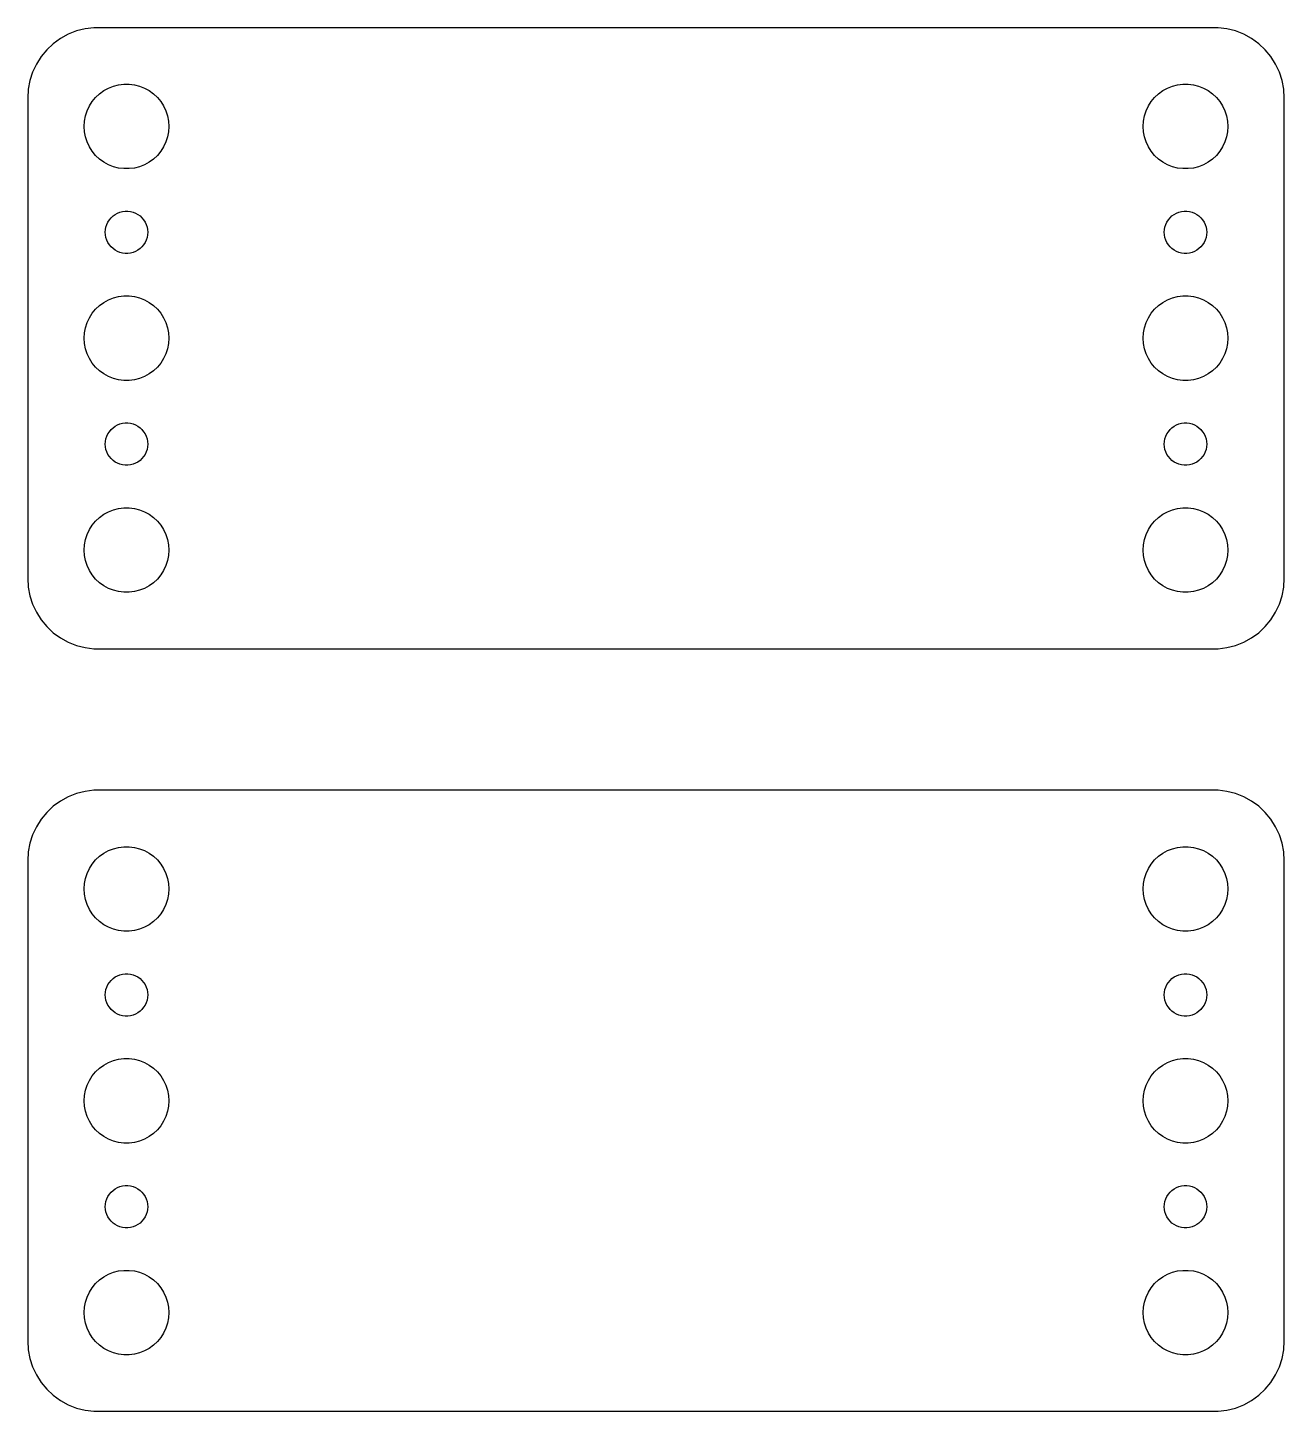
# Model space of a CAD drawing. Header units: metres. Extents: x -44 to 44, y 140 to 346.
# Drawn here: x -44.5 to 44.5, y 248 to 346 of the extents above; entities that cross this region are included whole.
import ezdxf

# ---------------------------------------------------------------- set-up
doc = ezdxf.new("R2010")
doc.units = ezdxf.units.M

msp = doc.modelspace()

# ---------------------------------------------------------------- linework, layer by layer
for p, q in [((-40.4369, 345.911), (-41.0451, 345.755)), ((-39.8139, 345.99), (-40.4369, 345.911)), ((39.8139, 345.99), (-39.8139, 345.99)), ((40.4369, 345.911), (39.8139, 345.99)), ((41.0451, 345.755), (40.4369, 345.911)), ((-42.1791, 345.222), (-42.6871, 344.853)), ((-41.6289, 345.524), (-42.1791, 345.222)), ((-41.0451, 345.755), (-41.6289, 345.524)), ((41.6289, 345.524), (41.0451, 345.755)), ((42.1791, 345.222), (41.6289, 345.524)), ((42.6871, 344.853), (42.1791, 345.222)), ((-43.5451, 343.939), (-43.8815, 343.409)), ((-43.1448, 344.423), (-43.5451, 343.939)), ((-42.6871, 344.853), (-43.1448, 344.423)), ((43.1448, 344.423), (42.6871, 344.853)), ((43.5451, 343.939), (43.1448, 344.423)), ((43.8815, 343.409), (43.5451, 343.939)), ((-43.8815, 343.409), (-44.1489, 342.841)), ((44.1489, 342.841), (43.8815, 343.409)), ((-44.3429, 342.243), (-44.4606, 341.627)), ((-44.1489, 342.841), (-44.3429, 342.243)), ((-38.0621, 341.947), (-37.6884, 341.994)), ((-37.6884, 341.994), (-37.3116, 341.994)), ((-37.3116, 341.994), (-36.9379, 341.947)), ((36.9379, 341.947), (37.3116, 341.994)), ((37.3116, 341.994), (37.6884, 341.994)), ((37.6884, 341.994), (38.0621, 341.947)), ((44.3429, 342.243), (44.1489, 342.841)), ((44.4606, 341.627), (44.3429, 342.243)), ((-44.4606, 341.627), (-44.5, 341)), ((-44.5, 341), (-44.5, 307)), ((-39.927, 340.763), (-39.6869, 341.054)), ((-39.6869, 341.054), (-39.4123, 341.312)), ((-39.4123, 341.312), (-39.1075, 341.533)), ((-39.1075, 341.533), (-38.7773, 341.714)), ((-38.7773, 341.714), (-38.427, 341.853)), ((-38.427, 341.853), (-38.0621, 341.947)), ((-36.9379, 341.947), (-36.5729, 341.853)), ((-36.5729, 341.853), (-36.2227, 341.714)), ((-36.2227, 341.714), (-35.8925, 341.533)), ((-35.8925, 341.533), (-35.5877, 341.312)), ((-35.5877, 341.312), (-35.3131, 341.054)), ((-35.3131, 341.054), (-35.0729, 340.763)), ((35.0729, 340.763), (35.3131, 341.054)), ((35.3131, 341.054), (35.5877, 341.312)), ((35.5877, 341.312), (35.8925, 341.533)), ((35.8925, 341.533), (36.2227, 341.714)), ((36.2227, 341.714), (36.5729, 341.853)), ((36.5729, 341.853), (36.9379, 341.947)), ((38.0621, 341.947), (38.427, 341.853)), ((38.427, 341.853), (38.7773, 341.714)), ((38.7773, 341.714), (39.1075, 341.533)), ((39.1075, 341.533), (39.4123, 341.312)), ((39.4123, 341.312), (39.6869, 341.054)), ((39.6869, 341.054), (39.927, 340.763)), ((44.5, 341), (44.4606, 341.627)), ((44.5, 307), (44.5, 341)), ((-40.4057, 339.746), (-40.2893, 340.104)), ((-40.2893, 340.104), (-40.1289, 340.445)), ((-40.1289, 340.445), (-39.927, 340.763)), ((-35.0729, 340.763), (-34.8711, 340.445)), ((-34.8711, 340.445), (-34.7107, 340.104)), ((-34.7107, 340.104), (-34.5942, 339.746)), ((34.5942, 339.746), (34.7107, 340.104)), ((34.7107, 340.104), (34.8711, 340.445)), ((34.8711, 340.445), (35.0729, 340.763)), ((39.927, 340.763), (40.1289, 340.445)), ((40.1289, 340.445), (40.2893, 340.104)), ((40.2893, 340.104), (40.4057, 339.746)), ((-40.5, 339), (-40.4763, 339.376)), ((-40.4763, 339.376), (-40.4057, 339.746)), ((-34.5942, 339.746), (-34.5237, 339.376)), ((-34.5237, 339.376), (-34.5, 339)), ((34.5, 339), (34.5237, 339.376)), ((34.5237, 339.376), (34.5942, 339.746)), ((40.4057, 339.746), (40.4763, 339.376)), ((40.4763, 339.376), (40.5, 339)), ((-40.4763, 338.624), (-40.5, 339)), ((-40.4057, 338.254), (-40.4763, 338.624)), ((-40.2893, 337.896), (-40.4057, 338.254)), ((-34.5942, 338.254), (-34.7107, 337.896)), ((-34.5237, 338.624), (-34.5942, 338.254)), ((-34.5, 339), (-34.5237, 338.624)), ((34.5237, 338.624), (34.5, 339)), ((34.5942, 338.254), (34.5237, 338.624)), ((34.7107, 337.896), (34.5942, 338.254)), ((40.4057, 338.254), (40.2893, 337.896)), ((40.4763, 338.624), (40.4057, 338.254)), ((40.5, 339), (40.4763, 338.624)), ((-40.1289, 337.555), (-40.2893, 337.896)), ((-39.927, 337.237), (-40.1289, 337.555)), ((-39.6869, 336.946), (-39.927, 337.237)), ((-35.0729, 337.237), (-35.3131, 336.946)), ((-34.8711, 337.555), (-35.0729, 337.237)), ((-34.7107, 337.896), (-34.8711, 337.555)), ((34.8711, 337.555), (34.7107, 337.896)), ((35.0729, 337.237), (34.8711, 337.555)), ((35.3131, 336.946), (35.0729, 337.237)), ((39.927, 337.237), (39.6869, 336.946)), ((40.1289, 337.555), (39.927, 337.237)), ((40.2893, 337.896), (40.1289, 337.555)), ((-39.4123, 336.688), (-39.6869, 336.946)), ((-39.1075, 336.467), (-39.4123, 336.688)), ((-38.7773, 336.286), (-39.1075, 336.467)), ((-38.427, 336.147), (-38.7773, 336.286)), ((-38.0621, 336.053), (-38.427, 336.147)), ((-36.5729, 336.147), (-36.9379, 336.053)), ((-36.2227, 336.286), (-36.5729, 336.147)), ((-35.8925, 336.467), (-36.2227, 336.286)), ((-35.5877, 336.688), (-35.8925, 336.467)), ((-35.3131, 336.946), (-35.5877, 336.688)), ((35.5877, 336.688), (35.3131, 336.946)), ((35.8925, 336.467), (35.5877, 336.688)), ((36.2227, 336.286), (35.8925, 336.467)), ((36.5729, 336.147), (36.2227, 336.286)), ((36.9379, 336.053), (36.5729, 336.147)), ((38.427, 336.147), (38.0621, 336.053)), ((38.7773, 336.286), (38.427, 336.147)), ((39.1075, 336.467), (38.7773, 336.286)), ((39.4123, 336.688), (39.1075, 336.467)), ((39.6869, 336.946), (39.4123, 336.688)), ((-37.6884, 336.006), (-38.0621, 336.053)), ((-37.3116, 336.006), (-37.6884, 336.006)), ((-36.9379, 336.053), (-37.3116, 336.006)), ((37.3116, 336.006), (36.9379, 336.053)), ((37.6884, 336.006), (37.3116, 336.006)), ((38.0621, 336.053), (37.6884, 336.006)), ((-38.8947, 332.052), (-38.8145, 332.223)), ((-38.8145, 332.223), (-38.7135, 332.382)), ((-38.7135, 332.382), (-38.5934, 332.527)), ((-38.5934, 332.527), (-38.4561, 332.656)), ((-38.4561, 332.656), (-38.3037, 332.766)), ((-38.3037, 332.766), (-38.1387, 332.857)), ((-38.1387, 332.857), (-37.9635, 332.927)), ((-37.9635, 332.927), (-37.7811, 332.973)), ((-37.7811, 332.973), (-37.5942, 332.997)), ((-37.5942, 332.997), (-37.4058, 332.997)), ((-37.4058, 332.997), (-37.2189, 332.973)), ((-37.2189, 332.973), (-37.0365, 332.927)), ((-37.0365, 332.927), (-36.8613, 332.857)), ((-36.8613, 332.857), (-36.6963, 332.766)), ((-36.6963, 332.766), (-36.5439, 332.656)), ((-36.5439, 332.656), (-36.4065, 332.527)), ((-36.4065, 332.527), (-36.2865, 332.382)), ((-36.2865, 332.382), (-36.1855, 332.223)), ((-36.1855, 332.223), (-36.1053, 332.052)), ((36.1053, 332.052), (36.1855, 332.223)), ((36.1855, 332.223), (36.2865, 332.382)), ((36.2865, 332.382), (36.4065, 332.527)), ((36.4065, 332.527), (36.5439, 332.656)), ((36.5439, 332.656), (36.6963, 332.766)), ((36.6963, 332.766), (36.8613, 332.857)), ((36.8613, 332.857), (37.0365, 332.927)), ((37.0365, 332.927), (37.2189, 332.973)), ((37.2189, 332.973), (37.4058, 332.997)), ((37.4058, 332.997), (37.5942, 332.997)), ((37.5942, 332.997), (37.7811, 332.973)), ((37.7811, 332.973), (37.9635, 332.927)), ((37.9635, 332.927), (38.1387, 332.857)), ((38.1387, 332.857), (38.3037, 332.766)), ((38.3037, 332.766), (38.4561, 332.656)), ((38.4561, 332.656), (38.5934, 332.527)), ((38.5934, 332.527), (38.7135, 332.382)), ((38.7135, 332.382), (38.8145, 332.223)), ((38.8145, 332.223), (38.8947, 332.052)), ((-39, 331.5), (-38.9882, 331.688)), ((-38.9882, 331.312), (-39, 331.5)), ((-38.9882, 331.688), (-38.9529, 331.873)), ((-38.9529, 331.127), (-38.9882, 331.312)), ((-38.9529, 331.873), (-38.8947, 332.052)), ((-36.1053, 332.052), (-36.0471, 331.873)), ((-36.0471, 331.873), (-36.0118, 331.688)), ((-36.0118, 331.312), (-36.0471, 331.127)), ((-36.0118, 331.688), (-36, 331.5)), ((-36, 331.5), (-36.0118, 331.312)), ((36, 331.5), (36.0118, 331.688)), ((36.0118, 331.312), (36, 331.5)), ((36.0118, 331.688), (36.0471, 331.873)), ((36.0471, 331.127), (36.0118, 331.312)), ((36.0471, 331.873), (36.1053, 332.052)), ((38.8947, 332.052), (38.9529, 331.873)), ((38.9529, 331.873), (38.9882, 331.688)), ((38.9882, 331.312), (38.9529, 331.127)), ((38.9882, 331.688), (39, 331.5)), ((39, 331.5), (38.9882, 331.312)), ((-38.8947, 330.948), (-38.9529, 331.127)), ((-38.8145, 330.777), (-38.8947, 330.948)), ((-38.7135, 330.618), (-38.8145, 330.777)), ((-38.5934, 330.473), (-38.7135, 330.618)), ((-38.4561, 330.344), (-38.5934, 330.473)), ((-38.3037, 330.234), (-38.4561, 330.344)), ((-38.1387, 330.143), (-38.3037, 330.234)), ((-36.6963, 330.234), (-36.8613, 330.143)), ((-36.5439, 330.344), (-36.6963, 330.234)), ((-36.4065, 330.473), (-36.5439, 330.344)), ((-36.2865, 330.618), (-36.4065, 330.473)), ((-36.1855, 330.777), (-36.2865, 330.618)), ((-36.1053, 330.948), (-36.1855, 330.777)), ((-36.0471, 331.127), (-36.1053, 330.948)), ((36.1053, 330.948), (36.0471, 331.127)), ((36.1855, 330.777), (36.1053, 330.948)), ((36.2865, 330.618), (36.1855, 330.777)), ((36.4065, 330.473), (36.2865, 330.618)), ((36.5439, 330.344), (36.4065, 330.473)), ((36.6963, 330.234), (36.5439, 330.344)), ((36.8613, 330.143), (36.6963, 330.234)), ((38.3037, 330.234), (38.1387, 330.143)), ((38.4561, 330.344), (38.3037, 330.234)), ((38.5934, 330.473), (38.4561, 330.344)), ((38.7135, 330.618), (38.5934, 330.473)), ((38.8145, 330.777), (38.7135, 330.618)), ((38.8947, 330.948), (38.8145, 330.777)), ((38.9529, 331.127), (38.8947, 330.948)), ((-37.9635, 330.073), (-38.1387, 330.143)), ((-37.7811, 330.027), (-37.9635, 330.073)), ((-37.5942, 330.003), (-37.7811, 330.027)), ((-37.4058, 330.003), (-37.5942, 330.003)), ((-37.2189, 330.027), (-37.4058, 330.003)), ((-37.0365, 330.073), (-37.2189, 330.027)), ((-36.8613, 330.143), (-37.0365, 330.073)), ((37.0365, 330.073), (36.8613, 330.143)), ((37.2189, 330.027), (37.0365, 330.073)), ((37.4058, 330.003), (37.2189, 330.027)), ((37.5942, 330.003), (37.4058, 330.003)), ((37.7811, 330.027), (37.5942, 330.003)), ((37.9635, 330.073), (37.7811, 330.027)), ((38.1387, 330.143), (37.9635, 330.073)), ((-39.6869, 326.054), (-39.4123, 326.312)), ((-39.4123, 326.312), (-39.1075, 326.533)), ((-39.1075, 326.533), (-38.7773, 326.714)), ((-38.7773, 326.714), (-38.427, 326.853)), ((-38.427, 326.853), (-38.0621, 326.947)), ((-38.0621, 326.947), (-37.6884, 326.994)), ((-37.6884, 326.994), (-37.3116, 326.994)), ((-37.3116, 326.994), (-36.9379, 326.947)), ((-36.9379, 326.947), (-36.5729, 326.853)), ((-36.5729, 326.853), (-36.2227, 326.714)), ((-36.2227, 326.714), (-35.8925, 326.533)), ((-35.8925, 326.533), (-35.5877, 326.312)), ((-35.5877, 326.312), (-35.3131, 326.054)), ((35.3131, 326.054), (35.5877, 326.312)), ((35.5877, 326.312), (35.8925, 326.533)), ((35.8925, 326.533), (36.2227, 326.714)), ((36.2227, 326.714), (36.5729, 326.853)), ((36.5729, 326.853), (36.9379, 326.947)), ((36.9379, 326.947), (37.3116, 326.994)), ((37.3116, 326.994), (37.6884, 326.994)), ((37.6884, 326.994), (38.0621, 326.947)), ((38.0621, 326.947), (38.427, 326.853)), ((38.427, 326.853), (38.7773, 326.714)), ((38.7773, 326.714), (39.1075, 326.533)), ((39.1075, 326.533), (39.4123, 326.312)), ((39.4123, 326.312), (39.6869, 326.054)), ((-40.2893, 325.104), (-40.1289, 325.445)), ((-40.1289, 325.445), (-39.927, 325.763)), ((-39.927, 325.763), (-39.6869, 326.054)), ((-35.3131, 326.054), (-35.0729, 325.763)), ((-35.0729, 325.763), (-34.8711, 325.445)), ((-34.8711, 325.445), (-34.7107, 325.104)), ((34.7107, 325.104), (34.8711, 325.445)), ((34.8711, 325.445), (35.0729, 325.763)), ((35.0729, 325.763), (35.3131, 326.054)), ((39.6869, 326.054), (39.927, 325.763)), ((39.927, 325.763), (40.1289, 325.445)), ((40.1289, 325.445), (40.2893, 325.104)), ((-40.5, 324), (-40.4763, 324.376)), ((-40.4763, 324.376), (-40.4057, 324.746)), ((-40.4057, 324.746), (-40.2893, 325.104)), ((-34.7107, 325.104), (-34.5942, 324.746)), ((-34.5942, 324.746), (-34.5237, 324.376)), ((-34.5237, 324.376), (-34.5, 324)), ((34.5, 324), (34.5237, 324.376)), ((34.5237, 324.376), (34.5942, 324.746)), ((34.5942, 324.746), (34.7107, 325.104)), ((40.2893, 325.104), (40.4057, 324.746)), ((40.4057, 324.746), (40.4763, 324.376)), ((40.4763, 324.376), (40.5, 324)), ((-40.4763, 323.624), (-40.5, 324)), ((-40.4057, 323.254), (-40.4763, 323.624)), ((-34.5237, 323.624), (-34.5942, 323.254)), ((-34.5, 324), (-34.5237, 323.624)), ((34.5237, 323.624), (34.5, 324)), ((34.5942, 323.254), (34.5237, 323.624)), ((40.4763, 323.624), (40.4057, 323.254)), ((40.5, 324), (40.4763, 323.624)), ((-40.2893, 322.896), (-40.4057, 323.254)), ((-40.1289, 322.555), (-40.2893, 322.896)), ((-39.927, 322.237), (-40.1289, 322.555)), ((-34.8711, 322.555), (-35.0729, 322.237)), ((-34.7107, 322.896), (-34.8711, 322.555)), ((-34.5942, 323.254), (-34.7107, 322.896)), ((34.7107, 322.896), (34.5942, 323.254)), ((34.8711, 322.555), (34.7107, 322.896)), ((35.0729, 322.237), (34.8711, 322.555)), ((40.1289, 322.555), (39.927, 322.237)), ((40.2893, 322.896), (40.1289, 322.555)), ((40.4057, 323.254), (40.2893, 322.896)), ((-39.6869, 321.946), (-39.927, 322.237)), ((-39.4123, 321.688), (-39.6869, 321.946)), ((-39.1075, 321.467), (-39.4123, 321.688)), ((-38.7773, 321.286), (-39.1075, 321.467)), ((-35.8925, 321.467), (-36.2227, 321.286)), ((-35.5877, 321.688), (-35.8925, 321.467)), ((-35.3131, 321.946), (-35.5877, 321.688)), ((-35.0729, 322.237), (-35.3131, 321.946)), ((35.3131, 321.946), (35.0729, 322.237)), ((35.5877, 321.688), (35.3131, 321.946)), ((35.8925, 321.467), (35.5877, 321.688)), ((36.2227, 321.286), (35.8925, 321.467)), ((39.1075, 321.467), (38.7773, 321.286)), ((39.4123, 321.688), (39.1075, 321.467)), ((39.6869, 321.946), (39.4123, 321.688)), ((39.927, 322.237), (39.6869, 321.946)), ((-38.427, 321.147), (-38.7773, 321.286)), ((-38.0621, 321.053), (-38.427, 321.147)), ((-37.6884, 321.006), (-38.0621, 321.053)), ((-37.3116, 321.006), (-37.6884, 321.006)), ((-36.9379, 321.053), (-37.3116, 321.006)), ((-36.5729, 321.147), (-36.9379, 321.053)), ((-36.2227, 321.286), (-36.5729, 321.147)), ((36.5729, 321.147), (36.2227, 321.286)), ((36.9379, 321.053), (36.5729, 321.147)), ((37.3116, 321.006), (36.9379, 321.053)), ((37.6884, 321.006), (37.3116, 321.006)), ((38.0621, 321.053), (37.6884, 321.006)), ((38.427, 321.147), (38.0621, 321.053)), ((38.7773, 321.286), (38.427, 321.147)), ((-38.7135, 317.382), (-38.5934, 317.527)), ((-38.5934, 317.527), (-38.4561, 317.656)), ((-38.4561, 317.656), (-38.3037, 317.766)), ((-38.3037, 317.766), (-38.1387, 317.857)), ((-38.1387, 317.857), (-37.9635, 317.927)), ((-37.9635, 317.927), (-37.7811, 317.973)), ((-37.7811, 317.973), (-37.5942, 317.997)), ((-37.5942, 317.997), (-37.4058, 317.997)), ((-37.4058, 317.997), (-37.2189, 317.973)), ((-37.2189, 317.973), (-37.0365, 317.927)), ((-37.0365, 317.927), (-36.8613, 317.857)), ((-36.8613, 317.857), (-36.6963, 317.766)), ((-36.6963, 317.766), (-36.5439, 317.656)), ((-36.5439, 317.656), (-36.4065, 317.527)), ((-36.4065, 317.527), (-36.2865, 317.382)), ((36.2865, 317.382), (36.4065, 317.527)), ((36.4065, 317.527), (36.5439, 317.656)), ((36.5439, 317.656), (36.6963, 317.766)), ((36.6963, 317.766), (36.8613, 317.857)), ((36.8613, 317.857), (37.0365, 317.927)), ((37.0365, 317.927), (37.2189, 317.973)), ((37.2189, 317.973), (37.4058, 317.997)), ((37.4058, 317.997), (37.5942, 317.997)), ((37.5942, 317.997), (37.7811, 317.973)), ((37.7811, 317.973), (37.9635, 317.927)), ((37.9635, 317.927), (38.1387, 317.857)), ((38.1387, 317.857), (38.3037, 317.766)), ((38.3037, 317.766), (38.4561, 317.656)), ((38.4561, 317.656), (38.5934, 317.527)), ((38.5934, 317.527), (38.7135, 317.382)), ((-39, 316.5), (-38.9882, 316.688)), ((-38.9882, 316.312), (-39, 316.5)), ((-38.9882, 316.688), (-38.9529, 316.873)), ((-38.9529, 316.873), (-38.8947, 317.052)), ((-38.8947, 317.052), (-38.8145, 317.223)), ((-38.8145, 317.223), (-38.7135, 317.382)), ((-36.2865, 317.382), (-36.1855, 317.223)), ((-36.1855, 317.223), (-36.1053, 317.052)), ((-36.1053, 317.052), (-36.0471, 316.873)), ((-36.0471, 316.873), (-36.0118, 316.688)), ((-36.0118, 316.688), (-36, 316.5)), ((-36, 316.5), (-36.0118, 316.312)), ((36, 316.5), (36.0118, 316.688)), ((36.0118, 316.312), (36, 316.5)), ((36.0118, 316.688), (36.0471, 316.873)), ((36.0471, 316.873), (36.1053, 317.052)), ((36.1053, 317.052), (36.1855, 317.223)), ((36.1855, 317.223), (36.2865, 317.382)), ((38.7135, 317.382), (38.8145, 317.223)), ((38.8145, 317.223), (38.8947, 317.052)), ((38.8947, 317.052), (38.9529, 316.873)), ((38.9529, 316.873), (38.9882, 316.688)), ((38.9882, 316.688), (39, 316.5)), ((39, 316.5), (38.9882, 316.312)), ((-38.9529, 316.127), (-38.9882, 316.312)), ((-38.8947, 315.948), (-38.9529, 316.127)), ((-38.8145, 315.777), (-38.8947, 315.948)), ((-38.7135, 315.618), (-38.8145, 315.777)), ((-38.5934, 315.473), (-38.7135, 315.618)), ((-36.2865, 315.618), (-36.4065, 315.473)), ((-36.1855, 315.777), (-36.2865, 315.618)), ((-36.1053, 315.948), (-36.1855, 315.777)), ((-36.0471, 316.127), (-36.1053, 315.948)), ((-36.0118, 316.312), (-36.0471, 316.127)), ((36.0471, 316.127), (36.0118, 316.312)), ((36.1053, 315.948), (36.0471, 316.127)), ((36.1855, 315.777), (36.1053, 315.948)), ((36.2865, 315.618), (36.1855, 315.777)), ((36.4065, 315.473), (36.2865, 315.618)), ((38.7135, 315.618), (38.5934, 315.473)), ((38.8145, 315.777), (38.7135, 315.618)), ((38.8947, 315.948), (38.8145, 315.777)), ((38.9529, 316.127), (38.8947, 315.948)), ((38.9882, 316.312), (38.9529, 316.127)), ((-38.4561, 315.344), (-38.5934, 315.473)), ((-38.3037, 315.234), (-38.4561, 315.344)), ((-38.1387, 315.143), (-38.3037, 315.234)), ((-37.9635, 315.073), (-38.1387, 315.143)), ((-37.7811, 315.027), (-37.9635, 315.073)), ((-37.5942, 315.003), (-37.7811, 315.027)), ((-37.4058, 315.003), (-37.5942, 315.003)), ((-37.2189, 315.027), (-37.4058, 315.003)), ((-37.0365, 315.073), (-37.2189, 315.027)), ((-36.8613, 315.143), (-37.0365, 315.073)), ((-36.6963, 315.234), (-36.8613, 315.143)), ((-36.5439, 315.344), (-36.6963, 315.234)), ((-36.4065, 315.473), (-36.5439, 315.344)), ((36.5439, 315.344), (36.4065, 315.473)), ((36.6963, 315.234), (36.5439, 315.344)), ((36.8613, 315.143), (36.6963, 315.234)), ((37.0365, 315.073), (36.8613, 315.143)), ((37.2189, 315.027), (37.0365, 315.073)), ((37.4058, 315.003), (37.2189, 315.027)), ((37.5942, 315.003), (37.4058, 315.003)), ((37.7811, 315.027), (37.5942, 315.003)), ((37.9635, 315.073), (37.7811, 315.027)), ((38.1387, 315.143), (37.9635, 315.073)), ((38.3037, 315.234), (38.1387, 315.143)), ((38.4561, 315.344), (38.3037, 315.234)), ((38.5934, 315.473), (38.4561, 315.344)), ((-39.1075, 311.533), (-38.7773, 311.714)), ((-38.7773, 311.714), (-38.427, 311.853)), ((-38.427, 311.853), (-38.0621, 311.947)), ((-38.0621, 311.947), (-37.6884, 311.994)), ((-37.6884, 311.994), (-37.3116, 311.994)), ((-37.3116, 311.994), (-36.9379, 311.947)), ((-36.9379, 311.947), (-36.5729, 311.853)), ((-36.5729, 311.853), (-36.2227, 311.714)), ((-36.2227, 311.714), (-35.8925, 311.533)), ((35.8925, 311.533), (36.2227, 311.714)), ((36.2227, 311.714), (36.5729, 311.853)), ((36.5729, 311.853), (36.9379, 311.947)), ((36.9379, 311.947), (37.3116, 311.994)), ((37.3116, 311.994), (37.6884, 311.994)), ((37.6884, 311.994), (38.0621, 311.947)), ((38.0621, 311.947), (38.427, 311.853)), ((38.427, 311.853), (38.7773, 311.714)), ((38.7773, 311.714), (39.1075, 311.533)), ((-40.1289, 310.445), (-39.927, 310.763)), ((-39.927, 310.763), (-39.6869, 311.054)), ((-39.6869, 311.054), (-39.4123, 311.312)), ((-39.4123, 311.312), (-39.1075, 311.533)), ((-35.8925, 311.533), (-35.5877, 311.312)), ((-35.5877, 311.312), (-35.3131, 311.054)), ((-35.3131, 311.054), (-35.0729, 310.763)), ((-35.0729, 310.763), (-34.8711, 310.445)), ((34.8711, 310.445), (35.0729, 310.763)), ((35.0729, 310.763), (35.3131, 311.054)), ((35.3131, 311.054), (35.5877, 311.312)), ((35.5877, 311.312), (35.8925, 311.533)), ((39.1075, 311.533), (39.4123, 311.312)), ((39.4123, 311.312), (39.6869, 311.054)), ((39.6869, 311.054), (39.927, 310.763)), ((39.927, 310.763), (40.1289, 310.445)), ((-40.4763, 309.376), (-40.4057, 309.746)), ((-40.4057, 309.746), (-40.2893, 310.104)), ((-40.2893, 310.104), (-40.1289, 310.445)), ((-34.8711, 310.445), (-34.7107, 310.104)), ((-34.7107, 310.104), (-34.5942, 309.746)), ((-34.5942, 309.746), (-34.5237, 309.376)), ((34.5237, 309.376), (34.5942, 309.746)), ((34.5942, 309.746), (34.7107, 310.104)), ((34.7107, 310.104), (34.8711, 310.445)), ((40.1289, 310.445), (40.2893, 310.104)), ((40.2893, 310.104), (40.4057, 309.746)), ((40.4057, 309.746), (40.4763, 309.376)), ((-40.5, 309), (-40.4763, 309.376)), ((-40.4763, 308.624), (-40.5, 309)), ((-34.5237, 309.376), (-34.5, 309)), ((-34.5, 309), (-34.5237, 308.624)), ((34.5, 309), (34.5237, 309.376)), ((34.5237, 308.624), (34.5, 309)), ((40.4763, 309.376), (40.5, 309)), ((40.5, 309), (40.4763, 308.624)), ((-40.4057, 308.254), (-40.4763, 308.624)), ((-40.2893, 307.896), (-40.4057, 308.254)), ((-40.1289, 307.555), (-40.2893, 307.896)), ((-34.7107, 307.896), (-34.8711, 307.555)), ((-34.5942, 308.254), (-34.7107, 307.896)), ((-34.5237, 308.624), (-34.5942, 308.254)), ((34.5942, 308.254), (34.5237, 308.624)), ((34.7107, 307.896), (34.5942, 308.254)), ((34.8711, 307.555), (34.7107, 307.896)), ((40.2893, 307.896), (40.1289, 307.555)), ((40.4057, 308.254), (40.2893, 307.896)), ((40.4763, 308.624), (40.4057, 308.254)), ((-44.5, 307), (-44.4606, 306.373)), ((-39.927, 307.237), (-40.1289, 307.555)), ((-39.6869, 306.946), (-39.927, 307.237)), ((-39.4123, 306.688), (-39.6869, 306.946)), ((-39.1075, 306.467), (-39.4123, 306.688)), ((-35.5877, 306.688), (-35.8925, 306.467)), ((-35.3131, 306.946), (-35.5877, 306.688)), ((-35.0729, 307.237), (-35.3131, 306.946)), ((-34.8711, 307.555), (-35.0729, 307.237)), ((35.0729, 307.237), (34.8711, 307.555)), ((35.3131, 306.946), (35.0729, 307.237)), ((35.5877, 306.688), (35.3131, 306.946)), ((35.8925, 306.467), (35.5877, 306.688)), ((39.4123, 306.688), (39.1075, 306.467)), ((39.6869, 306.946), (39.4123, 306.688)), ((39.927, 307.237), (39.6869, 306.946)), ((40.1289, 307.555), (39.927, 307.237)), ((44.4606, 306.373), (44.5, 307)), ((-44.4606, 306.373), (-44.3429, 305.757)), ((-44.3429, 305.757), (-44.1489, 305.159)), ((-38.7773, 306.286), (-39.1075, 306.467)), ((-38.427, 306.147), (-38.7773, 306.286)), ((-38.0621, 306.053), (-38.427, 306.147)), ((-37.6884, 306.006), (-38.0621, 306.053)), ((-37.3116, 306.006), (-37.6884, 306.006)), ((-36.9379, 306.053), (-37.3116, 306.006)), ((-36.5729, 306.147), (-36.9379, 306.053)), ((-36.2227, 306.286), (-36.5729, 306.147)), ((-35.8925, 306.467), (-36.2227, 306.286)), ((36.2227, 306.286), (35.8925, 306.467)), ((36.5729, 306.147), (36.2227, 306.286)), ((36.9379, 306.053), (36.5729, 306.147)), ((37.3116, 306.006), (36.9379, 306.053)), ((37.6884, 306.006), (37.3116, 306.006)), ((38.0621, 306.053), (37.6884, 306.006)), ((38.427, 306.147), (38.0621, 306.053)), ((38.7773, 306.286), (38.427, 306.147)), ((39.1075, 306.467), (38.7773, 306.286)), ((44.1489, 305.159), (44.3429, 305.757)), ((44.3429, 305.757), (44.4606, 306.373)), ((-44.1489, 305.159), (-43.8815, 304.591)), ((43.8815, 304.591), (44.1489, 305.159)), ((-43.8815, 304.591), (-43.5451, 304.061)), ((-43.5451, 304.061), (-43.1448, 303.577)), ((43.1448, 303.577), (43.5451, 304.061)), ((43.5451, 304.061), (43.8815, 304.591)), ((-43.1448, 303.577), (-42.6871, 303.147)), ((-42.6871, 303.147), (-42.1791, 302.778)), ((-42.1791, 302.778), (-41.6289, 302.476)), ((41.6289, 302.476), (42.1791, 302.778)), ((42.1791, 302.778), (42.6871, 303.147)), ((42.6871, 303.147), (43.1448, 303.577)), ((-41.6289, 302.476), (-41.0451, 302.245)), ((-41.0451, 302.245), (-40.4369, 302.089)), ((-40.4369, 302.089), (-39.8139, 302.01)), ((-39.8139, 302.01), (39.8139, 302.01)), ((39.8139, 302.01), (40.4369, 302.089)), ((40.4369, 302.089), (41.0451, 302.245)), ((41.0451, 302.245), (41.6289, 302.476)), ((-39.8139, 291.99), (-40.4369, 291.911)), ((39.8139, 291.99), (-39.8139, 291.99)), ((40.4369, 291.911), (39.8139, 291.99)), ((-42.1791, 291.222), (-42.6871, 290.853)), ((-41.6289, 291.524), (-42.1791, 291.222)), ((-41.0451, 291.755), (-41.6289, 291.524)), ((-40.4369, 291.911), (-41.0451, 291.755)), ((41.0451, 291.755), (40.4369, 291.911)), ((41.6289, 291.524), (41.0451, 291.755)), ((42.1791, 291.222), (41.6289, 291.524)), ((42.6871, 290.853), (42.1791, 291.222)), ((-43.1448, 290.423), (-43.5451, 289.939)), ((-42.6871, 290.853), (-43.1448, 290.423)), ((43.1448, 290.423), (42.6871, 290.853)), ((43.5451, 289.939), (43.1448, 290.423)), ((-43.8815, 289.409), (-44.1489, 288.841)), ((-43.5451, 289.939), (-43.8815, 289.409)), ((43.8815, 289.409), (43.5451, 289.939)), ((44.1489, 288.841), (43.8815, 289.409)), ((-44.3429, 288.243), (-44.4606, 287.627)), ((-44.1489, 288.841), (-44.3429, 288.243)), ((44.3429, 288.243), (44.1489, 288.841)), ((44.4606, 287.627), (44.3429, 288.243)), ((-44.4606, 287.627), (-44.5, 287)), ((-39.6869, 287.054), (-39.4123, 287.312)), ((-39.4123, 287.312), (-39.1075, 287.533)), ((-39.1075, 287.533), (-38.7773, 287.714)), ((-38.7773, 287.714), (-38.427, 287.853)), ((-38.427, 287.853), (-38.0621, 287.947)), ((-38.0621, 287.947), (-37.6884, 287.994)), ((-37.6884, 287.994), (-37.3116, 287.994)), ((-37.3116, 287.994), (-36.9379, 287.947)), ((-36.9379, 287.947), (-36.5729, 287.853)), ((-36.5729, 287.853), (-36.2227, 287.714)), ((-36.2227, 287.714), (-35.8925, 287.533)), ((-35.8925, 287.533), (-35.5877, 287.312)), ((-35.5877, 287.312), (-35.3131, 287.054)), ((35.3131, 287.054), (35.5877, 287.312)), ((35.5877, 287.312), (35.8925, 287.533)), ((35.8925, 287.533), (36.2227, 287.714)), ((36.2227, 287.714), (36.5729, 287.853)), ((36.5729, 287.853), (36.9379, 287.947)), ((36.9379, 287.947), (37.3116, 287.994)), ((37.3116, 287.994), (37.6884, 287.994)), ((37.6884, 287.994), (38.0621, 287.947)), ((38.0621, 287.947), (38.427, 287.853)), ((38.427, 287.853), (38.7773, 287.714)), ((38.7773, 287.714), (39.1075, 287.533)), ((39.1075, 287.533), (39.4123, 287.312)), ((39.4123, 287.312), (39.6869, 287.054)), ((44.5, 287), (44.4606, 287.627)), ((-44.5, 287), (-44.5, 253)), ((-40.4057, 285.746), (-40.2893, 286.104)), ((-40.2893, 286.104), (-40.1289, 286.445)), ((-40.1289, 286.445), (-39.927, 286.763)), ((-39.927, 286.763), (-39.6869, 287.054)), ((-35.3131, 287.054), (-35.0729, 286.763)), ((-35.0729, 286.763), (-34.8711, 286.445)), ((-34.8711, 286.445), (-34.7107, 286.104)), ((-34.7107, 286.104), (-34.5942, 285.746)), ((34.5942, 285.746), (34.7107, 286.104)), ((34.7107, 286.104), (34.8711, 286.445)), ((34.8711, 286.445), (35.0729, 286.763)), ((35.0729, 286.763), (35.3131, 287.054)), ((39.6869, 287.054), (39.927, 286.763)), ((39.927, 286.763), (40.1289, 286.445)), ((40.1289, 286.445), (40.2893, 286.104)), ((40.2893, 286.104), (40.4057, 285.746)), ((44.5, 253), (44.5, 287)), ((-40.5, 285), (-40.4763, 285.376)), ((-40.4763, 285.376), (-40.4057, 285.746)), ((-34.5942, 285.746), (-34.5237, 285.376)), ((-34.5237, 285.376), (-34.5, 285)), ((34.5, 285), (34.5237, 285.376)), ((34.5237, 285.376), (34.5942, 285.746)), ((40.4057, 285.746), (40.4763, 285.376)), ((40.4763, 285.376), (40.5, 285)), ((-40.4763, 284.624), (-40.5, 285)), ((-40.4057, 284.254), (-40.4763, 284.624)), ((-40.2893, 283.896), (-40.4057, 284.254)), ((-34.5942, 284.254), (-34.7107, 283.896)), ((-34.5237, 284.624), (-34.5942, 284.254)), ((-34.5, 285), (-34.5237, 284.624)), ((34.5237, 284.624), (34.5, 285)), ((34.5942, 284.254), (34.5237, 284.624)), ((34.7107, 283.896), (34.5942, 284.254)), ((40.4057, 284.254), (40.2893, 283.896)), ((40.4763, 284.624), (40.4057, 284.254)), ((40.5, 285), (40.4763, 284.624)), ((-40.1289, 283.555), (-40.2893, 283.896)), ((-39.927, 283.237), (-40.1289, 283.555)), ((-39.6869, 282.946), (-39.927, 283.237)), ((-35.0729, 283.237), (-35.3131, 282.946)), ((-34.8711, 283.555), (-35.0729, 283.237)), ((-34.7107, 283.896), (-34.8711, 283.555)), ((34.8711, 283.555), (34.7107, 283.896)), ((35.0729, 283.237), (34.8711, 283.555)), ((35.3131, 282.946), (35.0729, 283.237)), ((39.927, 283.237), (39.6869, 282.946)), ((40.1289, 283.555), (39.927, 283.237)), ((40.2893, 283.896), (40.1289, 283.555)), ((-39.4123, 282.688), (-39.6869, 282.946)), ((-39.1075, 282.467), (-39.4123, 282.688)), ((-38.7773, 282.286), (-39.1075, 282.467)), ((-38.427, 282.147), (-38.7773, 282.286)), ((-36.2227, 282.286), (-36.5729, 282.147)), ((-35.8925, 282.467), (-36.2227, 282.286)), ((-35.5877, 282.688), (-35.8925, 282.467)), ((-35.3131, 282.946), (-35.5877, 282.688)), ((35.5877, 282.688), (35.3131, 282.946)), ((35.8925, 282.467), (35.5877, 282.688)), ((36.2227, 282.286), (35.8925, 282.467)), ((36.5729, 282.147), (36.2227, 282.286)), ((38.7773, 282.286), (38.427, 282.147)), ((39.1075, 282.467), (38.7773, 282.286)), ((39.4123, 282.688), (39.1075, 282.467)), ((39.6869, 282.946), (39.4123, 282.688)), ((-38.0621, 282.053), (-38.427, 282.147)), ((-37.6884, 282.006), (-38.0621, 282.053)), ((-37.3116, 282.006), (-37.6884, 282.006)), ((-36.9379, 282.053), (-37.3116, 282.006)), ((-36.5729, 282.147), (-36.9379, 282.053)), ((36.9379, 282.053), (36.5729, 282.147)), ((37.3116, 282.006), (36.9379, 282.053)), ((37.6884, 282.006), (37.3116, 282.006)), ((38.0621, 282.053), (37.6884, 282.006)), ((38.427, 282.147), (38.0621, 282.053)), ((-38.8145, 278.223), (-38.7135, 278.382)), ((-38.7135, 278.382), (-38.5934, 278.527)), ((-38.5934, 278.527), (-38.4561, 278.656)), ((-38.4561, 278.656), (-38.3037, 278.766)), ((-38.3037, 278.766), (-38.1387, 278.857)), ((-38.1387, 278.857), (-37.9635, 278.927)), ((-37.9635, 278.927), (-37.7811, 278.973)), ((-37.7811, 278.973), (-37.5942, 278.997)), ((-37.5942, 278.997), (-37.4058, 278.997)), ((-37.4058, 278.997), (-37.2189, 278.973)), ((-37.2189, 278.973), (-37.0365, 278.927)), ((-37.0365, 278.927), (-36.8613, 278.857)), ((-36.8613, 278.857), (-36.6963, 278.766)), ((-36.6963, 278.766), (-36.5439, 278.656)), ((-36.5439, 278.656), (-36.4065, 278.527)), ((-36.4065, 278.527), (-36.2865, 278.382)), ((-36.2865, 278.382), (-36.1855, 278.223)), ((36.1855, 278.223), (36.2865, 278.382)), ((36.2865, 278.382), (36.4065, 278.527)), ((36.4065, 278.527), (36.5439, 278.656)), ((36.5439, 278.656), (36.6963, 278.766)), ((36.6963, 278.766), (36.8613, 278.857)), ((36.8613, 278.857), (37.0365, 278.927)), ((37.0365, 278.927), (37.2189, 278.973)), ((37.2189, 278.973), (37.4058, 278.997)), ((37.4058, 278.997), (37.5942, 278.997)), ((37.5942, 278.997), (37.7811, 278.973)), ((37.7811, 278.973), (37.9635, 278.927)), ((37.9635, 278.927), (38.1387, 278.857)), ((38.1387, 278.857), (38.3037, 278.766)), ((38.3037, 278.766), (38.4561, 278.656)), ((38.4561, 278.656), (38.5934, 278.527)), ((38.5934, 278.527), (38.7135, 278.382)), ((38.7135, 278.382), (38.8145, 278.223)), ((-39, 277.5), (-38.9882, 277.688)), ((-38.9882, 277.312), (-39, 277.5)), ((-38.9882, 277.688), (-38.9529, 277.873)), ((-38.9529, 277.127), (-38.9882, 277.312)), ((-38.9529, 277.873), (-38.8947, 278.052)), ((-38.8947, 278.052), (-38.8145, 278.223)), ((-36.1855, 278.223), (-36.1053, 278.052)), ((-36.1053, 278.052), (-36.0471, 277.873)), ((-36.0471, 277.873), (-36.0118, 277.688)), ((-36.0118, 277.312), (-36.0471, 277.127)), ((-36.0118, 277.688), (-36, 277.5)), ((-36, 277.5), (-36.0118, 277.312)), ((36, 277.5), (36.0118, 277.688)), ((36.0118, 277.312), (36, 277.5)), ((36.0118, 277.688), (36.0471, 277.873)), ((36.0471, 277.127), (36.0118, 277.312)), ((36.0471, 277.873), (36.1053, 278.052)), ((36.1053, 278.052), (36.1855, 278.223)), ((38.8145, 278.223), (38.8947, 278.052)), ((38.8947, 278.052), (38.9529, 277.873)), ((38.9529, 277.873), (38.9882, 277.688)), ((38.9882, 277.312), (38.9529, 277.127)), ((38.9882, 277.688), (39, 277.5)), ((39, 277.5), (38.9882, 277.312)), ((-38.8947, 276.948), (-38.9529, 277.127)), ((-38.8145, 276.777), (-38.8947, 276.948)), ((-38.7135, 276.618), (-38.8145, 276.777)), ((-38.5934, 276.473), (-38.7135, 276.618)), ((-38.4561, 276.344), (-38.5934, 276.473)), ((-38.3037, 276.234), (-38.4561, 276.344)), ((-36.5439, 276.344), (-36.6963, 276.234)), ((-36.4065, 276.473), (-36.5439, 276.344)), ((-36.2865, 276.618), (-36.4065, 276.473)), ((-36.1855, 276.777), (-36.2865, 276.618)), ((-36.1053, 276.948), (-36.1855, 276.777)), ((-36.0471, 277.127), (-36.1053, 276.948)), ((36.1053, 276.948), (36.0471, 277.127)), ((36.1855, 276.777), (36.1053, 276.948)), ((36.2865, 276.618), (36.1855, 276.777)), ((36.4065, 276.473), (36.2865, 276.618)), ((36.5439, 276.344), (36.4065, 276.473)), ((36.6963, 276.234), (36.5439, 276.344)), ((38.4561, 276.344), (38.3037, 276.234)), ((38.5934, 276.473), (38.4561, 276.344)), ((38.7135, 276.618), (38.5934, 276.473)), ((38.8145, 276.777), (38.7135, 276.618)), ((38.8947, 276.948), (38.8145, 276.777)), ((38.9529, 277.127), (38.8947, 276.948)), ((-38.1387, 276.143), (-38.3037, 276.234)), ((-37.9635, 276.073), (-38.1387, 276.143)), ((-37.7811, 276.027), (-37.9635, 276.073)), ((-37.5942, 276.003), (-37.7811, 276.027)), ((-37.4058, 276.003), (-37.5942, 276.003)), ((-37.2189, 276.027), (-37.4058, 276.003)), ((-37.0365, 276.073), (-37.2189, 276.027)), ((-36.8613, 276.143), (-37.0365, 276.073)), ((-36.6963, 276.234), (-36.8613, 276.143)), ((36.8613, 276.143), (36.6963, 276.234)), ((37.0365, 276.073), (36.8613, 276.143)), ((37.2189, 276.027), (37.0365, 276.073)), ((37.4058, 276.003), (37.2189, 276.027)), ((37.5942, 276.003), (37.4058, 276.003)), ((37.7811, 276.027), (37.5942, 276.003)), ((37.9635, 276.073), (37.7811, 276.027)), ((38.1387, 276.143), (37.9635, 276.073)), ((38.3037, 276.234), (38.1387, 276.143)), ((-39.4123, 272.312), (-39.1075, 272.533)), ((-39.1075, 272.533), (-38.7773, 272.714)), ((-38.7773, 272.714), (-38.427, 272.853)), ((-38.427, 272.853), (-38.0621, 272.947)), ((-38.0621, 272.947), (-37.6884, 272.994)), ((-37.6884, 272.994), (-37.3116, 272.994)), ((-37.3116, 272.994), (-36.9379, 272.947)), ((-36.9379, 272.947), (-36.5729, 272.853)), ((-36.5729, 272.853), (-36.2227, 272.714)), ((-36.2227, 272.714), (-35.8925, 272.533)), ((-35.8925, 272.533), (-35.5877, 272.312)), ((35.5877, 272.312), (35.8925, 272.533)), ((35.8925, 272.533), (36.2227, 272.714)), ((36.2227, 272.714), (36.5729, 272.853)), ((36.5729, 272.853), (36.9379, 272.947)), ((36.9379, 272.947), (37.3116, 272.994)), ((37.3116, 272.994), (37.6884, 272.994)), ((37.6884, 272.994), (38.0621, 272.947)), ((38.0621, 272.947), (38.427, 272.853)), ((38.427, 272.853), (38.7773, 272.714)), ((38.7773, 272.714), (39.1075, 272.533)), ((39.1075, 272.533), (39.4123, 272.312)), ((-40.2893, 271.104), (-40.1289, 271.445)), ((-40.1289, 271.445), (-39.927, 271.763)), ((-39.927, 271.763), (-39.6869, 272.054)), ((-39.6869, 272.054), (-39.4123, 272.312)), ((-35.5877, 272.312), (-35.3131, 272.054)), ((-35.3131, 272.054), (-35.0729, 271.763)), ((-35.0729, 271.763), (-34.8711, 271.445)), ((-34.8711, 271.445), (-34.7107, 271.104)), ((34.7107, 271.104), (34.8711, 271.445)), ((34.8711, 271.445), (35.0729, 271.763)), ((35.0729, 271.763), (35.3131, 272.054)), ((35.3131, 272.054), (35.5877, 272.312)), ((39.4123, 272.312), (39.6869, 272.054)), ((39.6869, 272.054), (39.927, 271.763)), ((39.927, 271.763), (40.1289, 271.445)), ((40.1289, 271.445), (40.2893, 271.104)), ((-40.4763, 270.376), (-40.4057, 270.746)), ((-40.4057, 270.746), (-40.2893, 271.104)), ((-34.7107, 271.104), (-34.5942, 270.746)), ((-34.5942, 270.746), (-34.5237, 270.376)), ((34.5237, 270.376), (34.5942, 270.746)), ((34.5942, 270.746), (34.7107, 271.104)), ((40.2893, 271.104), (40.4057, 270.746)), ((40.4057, 270.746), (40.4763, 270.376)), ((-40.5, 270), (-40.4763, 270.376)), ((-40.4763, 269.624), (-40.5, 270)), ((-40.4057, 269.254), (-40.4763, 269.624)), ((-34.5237, 269.624), (-34.5942, 269.254)), ((-34.5237, 270.376), (-34.5, 270)), ((-34.5, 270), (-34.5237, 269.624)), ((34.5, 270), (34.5237, 270.376)), ((34.5237, 269.624), (34.5, 270)), ((34.5942, 269.254), (34.5237, 269.624)), ((40.4763, 269.624), (40.4057, 269.254)), ((40.4763, 270.376), (40.5, 270)), ((40.5, 270), (40.4763, 269.624)), ((-40.2893, 268.896), (-40.4057, 269.254)), ((-40.1289, 268.555), (-40.2893, 268.896)), ((-39.927, 268.237), (-40.1289, 268.555)), ((-34.8711, 268.555), (-35.0729, 268.237)), ((-34.7107, 268.896), (-34.8711, 268.555)), ((-34.5942, 269.254), (-34.7107, 268.896)), ((34.7107, 268.896), (34.5942, 269.254)), ((34.8711, 268.555), (34.7107, 268.896)), ((35.0729, 268.237), (34.8711, 268.555)), ((40.1289, 268.555), (39.927, 268.237)), ((40.2893, 268.896), (40.1289, 268.555)), ((40.4057, 269.254), (40.2893, 268.896)), ((-39.6869, 267.946), (-39.927, 268.237)), ((-39.4123, 267.688), (-39.6869, 267.946)), ((-39.1075, 267.467), (-39.4123, 267.688)), ((-35.5877, 267.688), (-35.8925, 267.467)), ((-35.3131, 267.946), (-35.5877, 267.688)), ((-35.0729, 268.237), (-35.3131, 267.946)), ((35.3131, 267.946), (35.0729, 268.237)), ((35.5877, 267.688), (35.3131, 267.946)), ((35.8925, 267.467), (35.5877, 267.688)), ((39.4123, 267.688), (39.1075, 267.467)), ((39.6869, 267.946), (39.4123, 267.688)), ((39.927, 268.237), (39.6869, 267.946)), ((-38.7773, 267.286), (-39.1075, 267.467)), ((-38.427, 267.147), (-38.7773, 267.286)), ((-38.0621, 267.053), (-38.427, 267.147)), ((-37.6884, 267.006), (-38.0621, 267.053)), ((-37.3116, 267.006), (-37.6884, 267.006)), ((-36.9379, 267.053), (-37.3116, 267.006)), ((-36.5729, 267.147), (-36.9379, 267.053)), ((-36.2227, 267.286), (-36.5729, 267.147)), ((-35.8925, 267.467), (-36.2227, 267.286)), ((36.2227, 267.286), (35.8925, 267.467)), ((36.5729, 267.147), (36.2227, 267.286)), ((36.9379, 267.053), (36.5729, 267.147)), ((37.3116, 267.006), (36.9379, 267.053)), ((37.6884, 267.006), (37.3116, 267.006)), ((38.0621, 267.053), (37.6884, 267.006)), ((38.427, 267.147), (38.0621, 267.053)), ((38.7773, 267.286), (38.427, 267.147)), ((39.1075, 267.467), (38.7773, 267.286)), ((-38.5934, 263.527), (-38.4561, 263.656)), ((-38.4561, 263.656), (-38.3037, 263.766)), ((-38.3037, 263.766), (-38.1387, 263.857)), ((-38.1387, 263.857), (-37.9635, 263.927)), ((-37.9635, 263.927), (-37.7811, 263.973)), ((-37.7811, 263.973), (-37.5942, 263.997)), ((-37.5942, 263.997), (-37.4058, 263.997)), ((-37.4058, 263.997), (-37.2189, 263.973)), ((-37.2189, 263.973), (-37.0365, 263.927)), ((-37.0365, 263.927), (-36.8613, 263.857)), ((-36.8613, 263.857), (-36.6963, 263.766)), ((-36.6963, 263.766), (-36.5439, 263.656)), ((-36.5439, 263.656), (-36.4065, 263.527)), ((36.4065, 263.527), (36.5439, 263.656)), ((36.5439, 263.656), (36.6963, 263.766)), ((36.6963, 263.766), (36.8613, 263.857)), ((36.8613, 263.857), (37.0365, 263.927)), ((37.0365, 263.927), (37.2189, 263.973)), ((37.2189, 263.973), (37.4058, 263.997)), ((37.4058, 263.997), (37.5942, 263.997)), ((37.5942, 263.997), (37.7811, 263.973)), ((37.7811, 263.973), (37.9635, 263.927)), ((37.9635, 263.927), (38.1387, 263.857)), ((38.1387, 263.857), (38.3037, 263.766)), ((38.3037, 263.766), (38.4561, 263.656)), ((38.4561, 263.656), (38.5934, 263.527)), ((-39, 262.5), (-38.9882, 262.688)), ((-38.9882, 262.688), (-38.9529, 262.873)), ((-38.9529, 262.873), (-38.8947, 263.052)), ((-38.8947, 263.052), (-38.8145, 263.223)), ((-38.8145, 263.223), (-38.7135, 263.382)), ((-38.7135, 263.382), (-38.5934, 263.527)), ((-36.4065, 263.527), (-36.2865, 263.382)), ((-36.2865, 263.382), (-36.1855, 263.223)), ((-36.1855, 263.223), (-36.1053, 263.052)), ((-36.1053, 263.052), (-36.0471, 262.873)), ((-36.0471, 262.873), (-36.0118, 262.688)), ((-36.0118, 262.688), (-36, 262.5)), ((36, 262.5), (36.0118, 262.688)), ((36.0118, 262.688), (36.0471, 262.873)), ((36.0471, 262.873), (36.1053, 263.052)), ((36.1053, 263.052), (36.1855, 263.223)), ((36.1855, 263.223), (36.2865, 263.382)), ((36.2865, 263.382), (36.4065, 263.527)), ((38.5934, 263.527), (38.7135, 263.382)), ((38.7135, 263.382), (38.8145, 263.223)), ((38.8145, 263.223), (38.8947, 263.052)), ((38.8947, 263.052), (38.9529, 262.873)), ((38.9529, 262.873), (38.9882, 262.688)), ((38.9882, 262.688), (39, 262.5)), ((-38.9882, 262.312), (-39, 262.5)), ((-38.9529, 262.127), (-38.9882, 262.312)), ((-38.8947, 261.948), (-38.9529, 262.127)), ((-38.8145, 261.777), (-38.8947, 261.948)), ((-38.7135, 261.618), (-38.8145, 261.777)), ((-38.5934, 261.473), (-38.7135, 261.618)), ((-36.2865, 261.618), (-36.4065, 261.473)), ((-36.1855, 261.777), (-36.2865, 261.618)), ((-36.1053, 261.948), (-36.1855, 261.777)), ((-36.0471, 262.127), (-36.1053, 261.948)), ((-36.0118, 262.312), (-36.0471, 262.127)), ((-36, 262.5), (-36.0118, 262.312)), ((36.0118, 262.312), (36, 262.5)), ((36.0471, 262.127), (36.0118, 262.312)), ((36.1053, 261.948), (36.0471, 262.127)), ((36.1855, 261.777), (36.1053, 261.948)), ((36.2865, 261.618), (36.1855, 261.777)), ((36.4065, 261.473), (36.2865, 261.618)), ((38.7135, 261.618), (38.5934, 261.473)), ((38.8145, 261.777), (38.7135, 261.618)), ((38.8947, 261.948), (38.8145, 261.777)), ((38.9529, 262.127), (38.8947, 261.948)), ((38.9882, 262.312), (38.9529, 262.127)), ((39, 262.5), (38.9882, 262.312)), ((-38.4561, 261.344), (-38.5934, 261.473)), ((-38.3037, 261.234), (-38.4561, 261.344)), ((-38.1387, 261.143), (-38.3037, 261.234)), ((-37.9635, 261.073), (-38.1387, 261.143)), ((-37.7811, 261.027), (-37.9635, 261.073)), ((-37.5942, 261.003), (-37.7811, 261.027)), ((-37.4058, 261.003), (-37.5942, 261.003)), ((-37.2189, 261.027), (-37.4058, 261.003)), ((-37.0365, 261.073), (-37.2189, 261.027)), ((-36.8613, 261.143), (-37.0365, 261.073)), ((-36.6963, 261.234), (-36.8613, 261.143)), ((-36.5439, 261.344), (-36.6963, 261.234)), ((-36.4065, 261.473), (-36.5439, 261.344)), ((36.5439, 261.344), (36.4065, 261.473)), ((36.6963, 261.234), (36.5439, 261.344)), ((36.8613, 261.143), (36.6963, 261.234)), ((37.0365, 261.073), (36.8613, 261.143)), ((37.2189, 261.027), (37.0365, 261.073)), ((37.4058, 261.003), (37.2189, 261.027)), ((37.5942, 261.003), (37.4058, 261.003)), ((37.7811, 261.027), (37.5942, 261.003)), ((37.9635, 261.073), (37.7811, 261.027)), ((38.1387, 261.143), (37.9635, 261.073)), ((38.3037, 261.234), (38.1387, 261.143)), ((38.4561, 261.344), (38.3037, 261.234)), ((38.5934, 261.473), (38.4561, 261.344)), ((-39.1075, 257.533), (-38.7773, 257.714)), ((-38.7773, 257.714), (-38.427, 257.853)), ((-38.427, 257.853), (-38.0621, 257.947)), ((-38.0621, 257.947), (-37.6884, 257.994)), ((-37.6884, 257.994), (-37.3116, 257.994)), ((-37.3116, 257.994), (-36.9379, 257.947)), ((-36.9379, 257.947), (-36.5729, 257.853)), ((-36.5729, 257.853), (-36.2227, 257.714)), ((-36.2227, 257.714), (-35.8925, 257.533)), ((35.8925, 257.533), (36.2227, 257.714)), ((36.2227, 257.714), (36.5729, 257.853)), ((36.5729, 257.853), (36.9379, 257.947)), ((36.9379, 257.947), (37.3116, 257.994)), ((37.3116, 257.994), (37.6884, 257.994)), ((37.6884, 257.994), (38.0621, 257.947)), ((38.0621, 257.947), (38.427, 257.853)), ((38.427, 257.853), (38.7773, 257.714)), ((38.7773, 257.714), (39.1075, 257.533)), ((-40.1289, 256.445), (-39.927, 256.763)), ((-39.927, 256.763), (-39.6869, 257.054)), ((-39.6869, 257.054), (-39.4123, 257.312)), ((-39.4123, 257.312), (-39.1075, 257.533)), ((-35.8925, 257.533), (-35.5877, 257.312)), ((-35.5877, 257.312), (-35.3131, 257.054)), ((-35.3131, 257.054), (-35.0729, 256.763)), ((-35.0729, 256.763), (-34.8711, 256.445)), ((34.8711, 256.445), (35.0729, 256.763)), ((35.0729, 256.763), (35.3131, 257.054)), ((35.3131, 257.054), (35.5877, 257.312)), ((35.5877, 257.312), (35.8925, 257.533)), ((39.1075, 257.533), (39.4123, 257.312)), ((39.4123, 257.312), (39.6869, 257.054)), ((39.6869, 257.054), (39.927, 256.763)), ((39.927, 256.763), (40.1289, 256.445)), ((-40.4763, 255.376), (-40.4057, 255.746)), ((-40.4057, 255.746), (-40.2893, 256.104)), ((-40.2893, 256.104), (-40.1289, 256.445)), ((-34.8711, 256.445), (-34.7107, 256.104)), ((-34.7107, 256.104), (-34.5942, 255.746)), ((-34.5942, 255.746), (-34.5237, 255.376)), ((34.5237, 255.376), (34.5942, 255.746)), ((34.5942, 255.746), (34.7107, 256.104)), ((34.7107, 256.104), (34.8711, 256.445)), ((40.1289, 256.445), (40.2893, 256.104)), ((40.2893, 256.104), (40.4057, 255.746)), ((40.4057, 255.746), (40.4763, 255.376)), ((-40.5, 255), (-40.4763, 255.376)), ((-40.4763, 254.624), (-40.5, 255)), ((-34.5237, 255.376), (-34.5, 255)), ((-34.5, 255), (-34.5237, 254.624)), ((34.5, 255), (34.5237, 255.376)), ((34.5237, 254.624), (34.5, 255)), ((40.4763, 255.376), (40.5, 255)), ((40.5, 255), (40.4763, 254.624)), ((-40.4057, 254.254), (-40.4763, 254.624)), ((-40.2893, 253.896), (-40.4057, 254.254)), ((-40.1289, 253.555), (-40.2893, 253.896)), ((-34.7107, 253.896), (-34.8711, 253.555)), ((-34.5942, 254.254), (-34.7107, 253.896)), ((-34.5237, 254.624), (-34.5942, 254.254)), ((34.5942, 254.254), (34.5237, 254.624)), ((34.7107, 253.896), (34.5942, 254.254)), ((34.8711, 253.555), (34.7107, 253.896)), ((40.2893, 253.896), (40.1289, 253.555)), ((40.4057, 254.254), (40.2893, 253.896)), ((40.4763, 254.624), (40.4057, 254.254)), ((-44.5, 253), (-44.4606, 252.373)), ((-39.927, 253.237), (-40.1289, 253.555)), ((-39.6869, 252.946), (-39.927, 253.237)), ((-39.4123, 252.688), (-39.6869, 252.946)), ((-35.3131, 252.946), (-35.5877, 252.688)), ((-35.0729, 253.237), (-35.3131, 252.946)), ((-34.8711, 253.555), (-35.0729, 253.237)), ((35.0729, 253.237), (34.8711, 253.555)), ((35.3131, 252.946), (35.0729, 253.237)), ((35.5877, 252.688), (35.3131, 252.946)), ((39.6869, 252.946), (39.4123, 252.688)), ((39.927, 253.237), (39.6869, 252.946)), ((40.1289, 253.555), (39.927, 253.237)), ((44.4606, 252.373), (44.5, 253)), ((-44.4606, 252.373), (-44.3429, 251.757)), ((-39.1075, 252.467), (-39.4123, 252.688)), ((-38.7773, 252.286), (-39.1075, 252.467)), ((-38.427, 252.147), (-38.7773, 252.286)), ((-38.0621, 252.053), (-38.427, 252.147)), ((-37.6884, 252.006), (-38.0621, 252.053)), ((-37.3116, 252.006), (-37.6884, 252.006)), ((-36.9379, 252.053), (-37.3116, 252.006)), ((-36.5729, 252.147), (-36.9379, 252.053)), ((-36.2227, 252.286), (-36.5729, 252.147)), ((-35.8925, 252.467), (-36.2227, 252.286)), ((-35.5877, 252.688), (-35.8925, 252.467)), ((35.8925, 252.467), (35.5877, 252.688)), ((36.2227, 252.286), (35.8925, 252.467)), ((36.5729, 252.147), (36.2227, 252.286)), ((36.9379, 252.053), (36.5729, 252.147)), ((37.3116, 252.006), (36.9379, 252.053)), ((37.6884, 252.006), (37.3116, 252.006)), ((38.0621, 252.053), (37.6884, 252.006)), ((38.427, 252.147), (38.0621, 252.053)), ((38.7773, 252.286), (38.427, 252.147)), ((39.1075, 252.467), (38.7773, 252.286)), ((39.4123, 252.688), (39.1075, 252.467)), ((44.3429, 251.757), (44.4606, 252.373)), ((-44.3429, 251.757), (-44.1489, 251.159)), ((-44.1489, 251.159), (-43.8815, 250.591)), ((43.8815, 250.591), (44.1489, 251.159)), ((44.1489, 251.159), (44.3429, 251.757)), ((-43.8815, 250.591), (-43.5451, 250.061)), ((-43.5451, 250.061), (-43.1448, 249.577)), ((43.1448, 249.577), (43.5451, 250.061)), ((43.5451, 250.061), (43.8815, 250.591)), ((-43.1448, 249.577), (-42.6871, 249.147)), ((-42.6871, 249.147), (-42.1791, 248.778)), ((42.1791, 248.778), (42.6871, 249.147)), ((42.6871, 249.147), (43.1448, 249.577)), ((-42.1791, 248.778), (-41.6289, 248.476)), ((-41.6289, 248.476), (-41.0451, 248.245)), ((-41.0451, 248.245), (-40.4369, 248.089)), ((-40.4369, 248.089), (-39.8139, 248.01)), ((-39.8139, 248.01), (39.8139, 248.01)), ((39.8139, 248.01), (40.4369, 248.089)), ((40.4369, 248.089), (41.0451, 248.245)), ((41.0451, 248.245), (41.6289, 248.476)), ((41.6289, 248.476), (42.1791, 248.778))]:
    msp.add_line(p, q)

doc.saveas('drawing.dxf')
